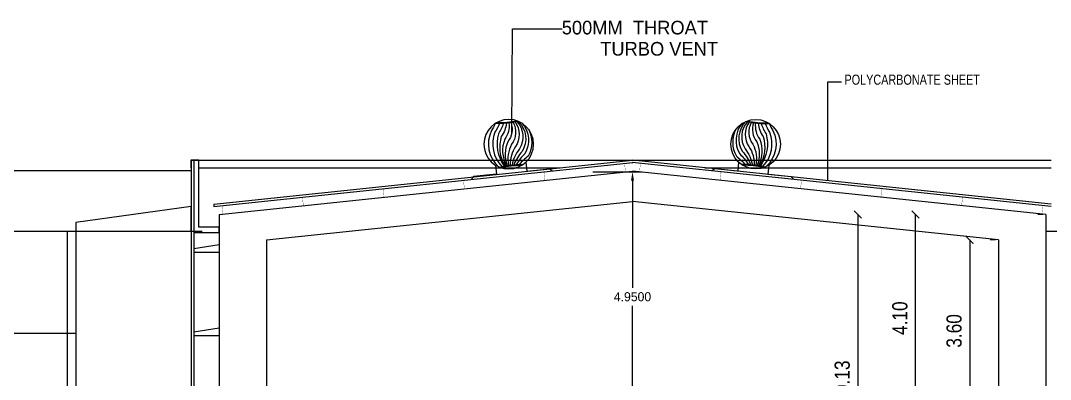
# Model space of a CAD drawing. Header units: metres. Extents: x 1422408 to 2267285, y 4015 to 80428.
# Drawn here: x 2267238.33 to 2267258.68, y 4041.1 to 4048.2 of the extents above; entities that cross this region are included whole.
import ezdxf

# ---------------------------------------------------------------- set-up
doc = ezdxf.new("R2010")
doc.units = ezdxf.units.M
doc.header["$LTSCALE"] = 3.5
doc.header["$MEASUREMENT"] = 0
for name, pattern in [('CENTER', [2, 1.25, -0.25, 0.25, -0.25]), ('DOT2', [0.125, 0, -0.125]), ('HIDDEN', [0.375, 0.25, -0.125])]:
    doc.linetypes.add(name, pattern=pattern)
doc.layers.get('0').update_dxf_attribs({"linetype": 'CONTINUOUS'})
doc.layers.get('DEFPOINTS').update_dxf_attribs({"linetype": 'CONTINUOUS'})
for name, color, linetype in [('BLK_1_FLR_1_REGULAR_ROOM_1', 117, 'CONTINUOUS'), ('CENTER', 4, 'CENTER'), ('HID', 4, 'HIDDEN'), ('ID', 3, 'CONTINUOUS'), ('TEXT', 4, 'CONTINUOUS'), ('WALL', 125, 'CONTINUOUS')]:
    doc.layers.add(name, color=color, linetype=linetype)
doc.styles.add('ID', font='GOTHIC.TTF', dxfattribs={"width": 0.85})
doc.styles.add('USA TEXT', font='GOTHIC.TTF')
doc.dimstyles.new('1-100-ID', dxfattribs={"dimtxt": 0.3, "dimasz": 0.15, "dimexe": 0.1, "dimexo": 0.06, "dimgap": 0.15, "dimtad": 1, "dimzin": 3, "dimdsep": 46, "dimtxsty": 'ID', "dimblk": 'ARCHTICK', "dimcen": 0, "dimclrd": 252, "dimclre": 252, "dimclrt": 3, "dimadec": 0, "dimazin": 0, "dimtfac": 1, "dimtix": 1, "dimtmove": 2, "dimatfit": 3, "dimldrblk": 'OPEN90', "dimfxl": 0, "dimtolj": 1, "dimtzin": 0, "dimarcsym": 0})
doc.dimstyles.get("Standard").update_dxf_attribs({"dimtxt": 0.18, "dimasz": 0.18, "dimexe": 0.18, "dimexo": 0.0625, "dimgap": 0.09, "dimtad": 0, "dimtih": 1, "dimtoh": 1, "dimdec": 4, "dimzin": 0, "dimdsep": 46, "dimtxsty": 'Standard', "dimcen": 0.09, "dimadec": 0, "dimazin": 0, "dimtfac": 1, "dimtdec": 4, "dimtofl": 0, "dimtmove": 0, "dimatfit": 3, "dimfxl": 1, "dimtolj": 1, "dimtzin": 0, "dimarcsym": 0})

# ---------------------------------------------------------------- blocks, each defined once
blk = doc.blocks.new('_ArchTick')
at = {"color": 0, "linetype": 'ByBlock', "const_width": 0.15}
blk.add_lwpolyline([(-0.5, -0.5), (0.5, 0.5)], dxfattribs=at)
blk = doc.blocks.new('*D178')
at = {"layer": 'DEFPOINTS', "color": 0, "ltscale": 400, "transparency": 16777216}
for p in [(2267256.017, 4044.367), (2267258.596, 4044.367), (2267256.017, 4040.263)]:
    blk.add_point(p, dxfattribs=at)
at = {"layer": 'ID', "color": 252, "linetype": 'DOT2', "lineweight": -2, "ltscale": 400, "transparency": 16777216}
for p, q in [((2267258.536, 4044.367), (2267255.917, 4044.367)), ((2267256.077, 4040.263), (2267256.117, 4040.263))]:
    blk.add_line(p, q, dxfattribs=at)
at = {"layer": 'ID', "color": 252, "lineweight": -2, "ltscale": 400, "transparency": 16777216}
blk.add_line((2267256.017, 4040.263), (2267256.017, 4044.367), dxfattribs=at)
at = {"layer": 'ID', "color": 252, "lineweight": -2, "ltscale": 400, "transparency": 16777216, "xscale": 0.15, "yscale": 0.15, "zscale": 0.15}
for p, rotation in [((2267256.017, 4044.367), 90), ((2267256.017, 4040.263), 270)]:
    blk.add_blockref('_ArchTick', p, dxfattribs=dict(at, rotation=rotation))
at = {"layer": 'ID', "color": 3, "ltscale": 400, "transparency": 16777216, "insert": (2267255.71, 4042.315), "char_height": 0.3, "attachment_point": 5, "rotation": 90, "style": 'ID'}
blk.add_mtext('\\A1;4.10', dxfattribs=at)
blk = doc.blocks.new('_Open90')
at = {"color": 0, "linetype": 'ByBlock', "lineweight": -2}
for p, q in [((0, 0), (-1, 0)), ((-0.5, 0.5), (0, 0)), ((0, 0), (-0.5, -0.5))]:
    blk.add_line(p, q, dxfattribs=at)
blk = doc.blocks.new('TURBO')
at = {"layer": 'HID', "linetype": 'ByBlock'}
for points in [[(-340, 844, 0.326487), (-272, 241, -0.066086), (-62, 65, -0.066086)], [(-278, 895, 0.347126), (-229, 297, -0.098797), (-19, 71, -0.098797)], [(-250, 894, 0.327886), (-187, 355, -0.129297), (17, 75, -0.129297)], [(-211, 894, 0.310922), (-121, 416, -0.156724), (54, 78, -0.156724)], [(-171, 894, 0.2866), (-55, 478, -0.178171), (86, 80, -0.178171)], [(-127, 896, 0.251458), (10, 541, -0.194416), (115, 82, -0.194416)], [(-86, 899, 0.201001), (59, 603, -0.207799), (136, 82, -0.207799)], [(-35, 904, 0.134165), (115, 667, -0.218557), (157, 83, -0.218557)], [(24, 910, 0.051706), (159, 734, -0.229241), (173, 83, -0.229241)], [(102, 927, 0.047601), (220, 778, -0.290424), (223, 82, -0.290424)], [(180, 945, 0.043008), (281, 822, -0.333679), (287, 93, -0.333679)], [(-439, 709, 0.260816), (-328, 184, -0.03426), (-121, 55, -0.03426)]]:
    blk.add_lwpolyline(points, format="xyb", dxfattribs=at)
for points in [[(-260, 74), (-242, -106), (-699, -152), (-737, -196)], [(337, 134), (355, -46), (812, 0), (858, -36)]]:
    blk.add_lwpolyline(points, dxfattribs=at)
blk.add_circle((0, 490), 490, dxfattribs=at)
for centre, radius, start, end in [((-222, 2488), 1594, 267.999, 284.702), ((-222, 2488), 1579, 268.7845, 283.9165), ((179, -1511), 1594, 86.7474, 103.4504), ((179, -1511), 1579, 87.5329, 102.665)]:
    blk.add_arc(centre, radius, start, end, dxfattribs=at)
blk = doc.blocks.new('*D181')
at = {"layer": 'DEFPOINTS', "color": 0, "ltscale": 400, "transparency": 16777216}
for p in [(2267258.596, 4044.367), (2267254.879, 4035.238), (2267258.596, 4035.238)]:
    blk.add_point(p, dxfattribs=at)
at = {"layer": 'ID', "color": 252, "linetype": 'DOT2', "lineweight": -2, "ltscale": 400, "transparency": 16777216}
for p, q in [((2267258.536, 4044.367), (2267254.779, 4044.367)), ((2267258.536, 4035.238), (2267254.779, 4035.238))]:
    blk.add_line(p, q, dxfattribs=at)
at = {"layer": 'ID', "color": 252, "lineweight": -2, "ltscale": 400, "transparency": 16777216}
blk.add_line((2267254.879, 4044.367), (2267254.879, 4035.238), dxfattribs=at)
at = {"layer": 'ID', "color": 252, "lineweight": -2, "ltscale": 400, "transparency": 16777216, "xscale": 0.15, "yscale": 0.15, "zscale": 0.15}
for p, rotation in [((2267254.879, 4044.367), 90), ((2267254.879, 4035.238), 270)]:
    blk.add_blockref('_ArchTick', p, dxfattribs=dict(at, rotation=rotation))
at = {"layer": 'ID', "color": 3, "ltscale": 400, "transparency": 16777216, "insert": (2267254.571, 4041.146), "char_height": 0.3, "attachment_point": 5, "rotation": 90, "style": 'ID'}
blk.add_mtext('\\A1;9.13', dxfattribs=at)
blk = doc.blocks.new('*D210')
at = {"layer": 'DEFPOINTS', "color": 0, "ltscale": 400, "transparency": 16777216}
for p in [(2267257.656, 4043.863), (2267257.089, 4040.263), (2267257.656, 4040.263)]:
    blk.add_point(p, dxfattribs=at)
at = {"layer": 'ID', "color": 252, "linetype": 'DOT2', "lineweight": -2, "ltscale": 400, "transparency": 16777216}
for p, q in [((2267257.596, 4043.863), (2267256.989, 4043.863)), ((2267257.596, 4040.263), (2267256.989, 4040.263))]:
    blk.add_line(p, q, dxfattribs=at)
at = {"layer": 'ID', "color": 252, "lineweight": -2, "ltscale": 400, "transparency": 16777216}
blk.add_line((2267257.089, 4043.863), (2267257.089, 4040.263), dxfattribs=at)
at = {"layer": 'ID', "color": 252, "lineweight": -2, "ltscale": 400, "transparency": 16777216, "xscale": 0.15, "yscale": 0.15, "zscale": 0.15}
for p, rotation in [((2267257.089, 4043.863), 90), ((2267257.089, 4040.263), 270)]:
    blk.add_blockref('_ArchTick', p, dxfattribs=dict(at, rotation=rotation))
at = {"layer": 'ID', "color": 3, "ltscale": 400, "transparency": 16777216, "insert": (2267256.781, 4042.063), "char_height": 0.3, "attachment_point": 5, "rotation": 90, "style": 'ID'}
blk.add_mtext('\\A1;3.60', dxfattribs=at)
blk = doc.blocks.new('*D325')
at = {"layer": 'BLK_1_FLR_1_REGULAR_ROOM_1', "color": 0, "lineweight": -2, "transparency": 16777216}
for p, q in [((2267249.643, 4045.213), (2267250.606, 4045.213)), ((2267250.426, 4045.033), (2267250.426, 4042.918)), ((2267250.426, 4040.443), (2267250.426, 4042.558)), ((2267249.643, 4040.263), (2267250.606, 4040.263))]:
    blk.add_line(p, q, dxfattribs=at)
at = {"layer": 'BLK_1_FLR_1_REGULAR_ROOM_1', "color": 0, "transparency": 16777216}
for points in [[(2267250.396, 4045.033), (2267250.456, 4045.033), (2267250.426, 4045.213)], [(2267250.396, 4040.443), (2267250.456, 4040.443), (2267250.426, 4040.263)]]:
    blk.add_solid(points, dxfattribs=at)
at = {"layer": 'DEFPOINTS', "color": 0, "transparency": 16777216}
for p in [(2267249.581, 4045.213), (2267249.581, 4040.263), (2267250.426, 4040.263)]:
    blk.add_point(p, dxfattribs=at)
at = {"layer": 'BLK_1_FLR_1_REGULAR_ROOM_1', "color": 0, "transparency": 16777216, "insert": (2267250.426, 4042.738), "char_height": 0.18, "attachment_point": 5}
blk.add_mtext('\\A1;4.9500', dxfattribs=at)

msp = doc.modelspace()

# ---------------------------------------------------------------- linework, layer by layer
at = {"layer": 'CENTER'}
for p, q in [((2267248.04073, 4045.98549), (2267248.05548, 4048.04003)), ((2267248.05548, 4048.04003), (2267249.03856, 4048.04003))]:
    msp.add_line(p, q, dxfattribs=at)
at = {"layer": 'ID', "color": 205, "ltscale": 400}
msp.add_lwpolyline([(2267241.70573, 4044.52557), (2267239.42573, 4044.2071), (2267239.42573, 4044.03808), (2267239.45573, 4044.03808), (2267241.70573, 4044.03808)], close=True, dxfattribs=at)
at = {"layer": 'TEXT'}
msp.add_lwpolyline([(2267254.28726, 4045.03621), (2267254.28726, 4046.99007), (2267254.55812, 4046.99007)], dxfattribs=at)
at = {"layer": 'WALL', "ltscale": 400}
for p, q in [((2267241.70173, 4045.28808), (2267241.70373, 4045.28808)), ((2267241.70573, 4045.43808), (2267241.70573, 4040.08808)), ((2267241.75573, 4045.43808), (2267241.75573, 4040.08808)), ((2267241.85773, 4045.28808), (2267241.85973, 4045.28808)), ((2267242.15573, 4044.57287), (2267250.42573, 4045.44208)), ((2267242.15573, 4044.52259), (2267250.43096, 4045.39235)), ((2267258.69573, 4044.52259), (2267250.42051, 4045.39235)), ((2267258.69573, 4044.57287), (2267250.42573, 4045.44208)), ((2267242.25573, 4044.36719), (2267250.42573, 4045.22589)), ((2267258.59573, 4044.36719), (2267250.42573, 4045.22589)), ((2267242.15573, 4044.57287), (2267242.15573, 4044.52259)), ((2267243.19573, 4043.86268), (2267250.42573, 4044.62259)), ((2267257.65573, 4043.86268), (2267250.42573, 4044.62259)), ((2267242.25573, 4044.36719), (2267242.25573, 4040.26308)), ((2267258.59573, 4044.36719), (2267258.59573, 4040.26308)), ((2267258.59573, 4044.03808), (2267259.02973, 4044.03808)), ((2267243.19573, 4043.86268), (2267243.19573, 4040.26308)), ((2267257.65573, 4043.86268), (2267257.65573, 4040.26308)), ((2267242.25573, 4043.76471), (2267241.75573, 4043.68808)), ((2267242.25573, 4043.61308), (2267241.75573, 4043.61308)), ((2267242.25573, 4042.11471), (2267241.75573, 4042.03808)), ((2267242.25573, 4041.96308), (2267241.75573, 4041.96308))]:
    msp.add_line(p, q, dxfattribs=at)
at = {"layer": 'WALL', "color": 250, "ltscale": 400}
for p, q in [((2267241.70573, 4045.44208), (2267258.69573, 4045.44208)), ((2267241.85973, 4045.29208), (2267248.99858, 4045.29208)), ((2267251.85289, 4045.29208), (2267258.69573, 4045.29208))]:
    msp.add_line(p, q, dxfattribs=at)
at = {"layer": 'WALL', "color": 251, "ltscale": 400}
for p, q in [((2267235.76654, 4045.23808), (2267241.70173, 4045.23808)), ((2267239.42573, 4044.03808), (2267239.42573, 4040.78039)), ((2267239.42573, 4044.03808), (2267241.92573, 4044.03808))]:
    msp.add_line(p, q, dxfattribs=at)
at = {"layer": 'WALL', "color": 4, "ltscale": 400}
for p, q in [((2267233.79508, 4044.03808), (2267239.42573, 4044.03808)), ((2267239.26397, 4040.7723), (2267239.26397, 4044.03808)), ((2267239.42573, 4042.01308), (2267233.79508, 4042.01308))]:
    msp.add_line(p, q, dxfattribs=at)
at = {"layer": 'WALL', "ltscale": 400}
for points in [[(2267241.85973, 4045.28808), (2267241.85973, 4045.44208), (2267241.70173, 4045.44208), (2267241.70173, 4045.28808)], [(2267241.85773, 4045.28808), (2267241.85773, 4045.44008), (2267241.70373, 4045.44008), (2267241.70373, 4045.28808)], [(2267241.85573, 4045.28808), (2267241.85573, 4045.43808), (2267241.70573, 4045.43808), (2267241.70573, 4045.28808)], [(2267242.25573, 4044.11308), (2267241.85573, 4044.11308), (2267241.85573, 4045.43808), (2267241.75573, 4045.43808), (2267241.75573, 4044.11308), (2267241.75573, 4044.01308), (2267242.25573, 4044.01308), (2267242.25573, 4044.11308)]]:
    msp.add_lwpolyline(points, dxfattribs=at)
for points, const_width in [([(2267242.48885, 4044.5576), (2267242.25573, 4044.5331), (2267242.25573, 4044.11308), (2267241.85573, 4044.11308), (2267241.85573, 4045.43808)], 0.002), ([(2267250.2866, 4045.21127), (2267250.26935, 4045.37537), (2267250.19476, 4045.36753)], 0.005), ([(2267250.26935, 4045.37537), (2267250.2866, 4045.21127), (2267250.36119, 4045.21911)], 0.005), ([(2267250.58212, 4045.37537), (2267250.56487, 4045.21127), (2267250.49028, 4045.21911)], 0.005), ([(2267250.56487, 4045.21127), (2267250.58212, 4045.37537), (2267250.6567, 4045.36753)], 0.005), ([(2267248.69536, 4045.04402), (2267248.67811, 4045.20812), (2267248.60352, 4045.20028)], 0.005), ([(2267248.67811, 4045.20812), (2267248.69536, 4045.04402), (2267248.76995, 4045.05186)], 0.005), ([(2267252.17335, 4045.20812), (2267252.1561, 4045.04402), (2267252.08151, 4045.05186)], 0.005), ([(2267252.1561, 4045.04402), (2267252.17335, 4045.20812), (2267252.24794, 4045.20028)], 0.005), ([(2267245.51289, 4044.70953), (2267245.49564, 4044.87363), (2267245.42105, 4044.86579)], 0.005), ([(2267245.49564, 4044.87363), (2267245.51289, 4044.70953), (2267245.58748, 4044.71737)], 0.005), ([(2267247.10413, 4044.87678), (2267247.08688, 4045.04087), (2267247.01229, 4045.03303)], 0.005), ([(2267247.08688, 4045.04087), (2267247.10413, 4044.87678), (2267247.17872, 4044.88462)], 0.005), ([(2267253.76459, 4045.04087), (2267253.74734, 4044.87678), (2267253.67275, 4044.88462)], 0.005), ([(2267253.74734, 4044.87678), (2267253.76459, 4045.04087), (2267253.83917, 4045.03303)], 0.005), ([(2267255.35582, 4044.87363), (2267255.33857, 4044.70953), (2267255.26398, 4044.71737)], 0.005), ([(2267255.33857, 4044.70953), (2267255.35582, 4044.87363), (2267255.43041, 4044.86579)], 0.005), ([(2267242.48885, 4044.5576), (2267242.25573, 4044.5331), (2267242.25573, 4044.11308), (2267241.85573, 4044.11308), (2267241.85573, 4044.67353)], 0.002), ([(2267243.92166, 4044.54229), (2267243.90441, 4044.70638), (2267243.82982, 4044.69854)], 0.005), ([(2267243.90441, 4044.70638), (2267243.92166, 4044.54229), (2267243.99625, 4044.55013)], 0.005), ([(2267256.94706, 4044.70638), (2267256.92981, 4044.54229), (2267256.85522, 4044.55013)], 0.005), ([(2267256.92981, 4044.54229), (2267256.94706, 4044.70638), (2267257.02165, 4044.69854)], 0.005), ([(2267258.36261, 4044.5576), (2267258.59573, 4044.5331), (2267258.59573, 4044.11308), (2267258.99573, 4044.11308), (2267258.99573, 4044.67353)], 0.002), ([(2267242.33042, 4044.37504), (2267242.31317, 4044.53914), (2267242.23858, 4044.5313)], 0.005), ([(2267242.31317, 4044.53914), (2267242.33042, 4044.37504), (2267242.40501, 4044.38288)], 0.005), ([(2267258.53829, 4044.53914), (2267258.52104, 4044.37504), (2267258.44645, 4044.38288)], 0.005), ([(2267258.52104, 4044.37504), (2267258.53829, 4044.53914), (2267258.61288, 4044.5313)], 0.005), ([(2267241.92573, 4043.53808), (2267241.92573, 4043.61308), (2267241.75573, 4043.61308), (2267241.75573, 4043.68808)], 0.006), ([(2267241.92573, 4041.88808), (2267241.92573, 4041.96308), (2267241.75573, 4041.96308), (2267241.75573, 4042.03808)], 0.006)]:
    msp.add_lwpolyline(points, dxfattribs=dict(at, const_width=const_width))

# ---------------------------------------------------------------- block references
at = {"color": 5}
for p, xscale, yscale, zscale, rotation in [((2267248.07824, 4045.27767), -0.0009997391155439999, 0.0009997391156357, 0.0009997391156346, 11.4347111903391), ((2267252.76277, 4045.27767), 0.0009997391155439999, 0.0009997391155439999, 0.0009997391155439999, 348.5652888096609)]:
    msp.add_blockref('TURBO', p, dxfattribs=dict(at, xscale=xscale, yscale=yscale, zscale=zscale, rotation=rotation))

# ---------------------------------------------------------------- texts
at = {"layer": 'TEXT', "style": 'USA TEXT'}
for s, p in [('500MM  THROAT', (2267249.02785, 4047.92968)), ('TURBO VENT', (2267249.78828, 4047.50999))]:
    msp.add_text(s, height=0.27, dxfattribs=at).set_placement(p)
at = {"layer": 'TEXT', "style": 'USA TEXT', "width": 0.8}
msp.add_text('POLYCARBONATE SHEET', height=0.2, dxfattribs=at).set_placement((2267254.61408, 4046.93417))

# ---------------------------------------------------------------- dimensions: what is measured, and where the dimension line sits
at = {"layer": 'BLK_1_FLR_1_REGULAR_ROOM_1', "color": 4}
dim = msp.add_linear_dim(base=(2267250.42573, 4040.26308), p1=(2267249.58076, 4045.21308), p2=(2267249.58076, 4040.26308), angle=90, dimstyle='Standard', dxfattribs=at)
dim.commit()
dim.dimension.update_dxf_attribs({"geometry": '*D325', "text_midpoint": (2267250.42573, 4042.73808)})
at = {"layer": 'ID', "ltscale": 400}
dim = msp.add_linear_dim(base=(2267254.87863, 4035.23808), p1=(2267258.59573, 4044.36719), p2=(2267258.59573, 4035.23808), angle=90, dimstyle='1-100-ID', dxfattribs=at)
dim.commit()
dim.dimension.update_dxf_attribs({"geometry": '*D181', "text_midpoint": (2267254.57109, 4041.14593), "dimtype": 160})
for base, p1, p2, picture, middle in [((2267256.01729, 4044.36719), (2267256.01729, 4040.26308), (2267258.59573, 4044.36719), '*D178', (2267255.70974, 4042.31513)), ((2267257.08857, 4040.26308), (2267257.65573, 4043.86268), (2267257.65573, 4040.26308), '*D210', (2267256.78102, 4042.06288))]:
    dim = msp.add_linear_dim(base=base, p1=p1, p2=p2, angle=90, dimstyle='1-100-ID', dxfattribs=at)
    dim.commit()
    dim.dimension.update_dxf_attribs({"geometry": picture, "text_midpoint": middle})

doc.saveas('drawing.dxf')
